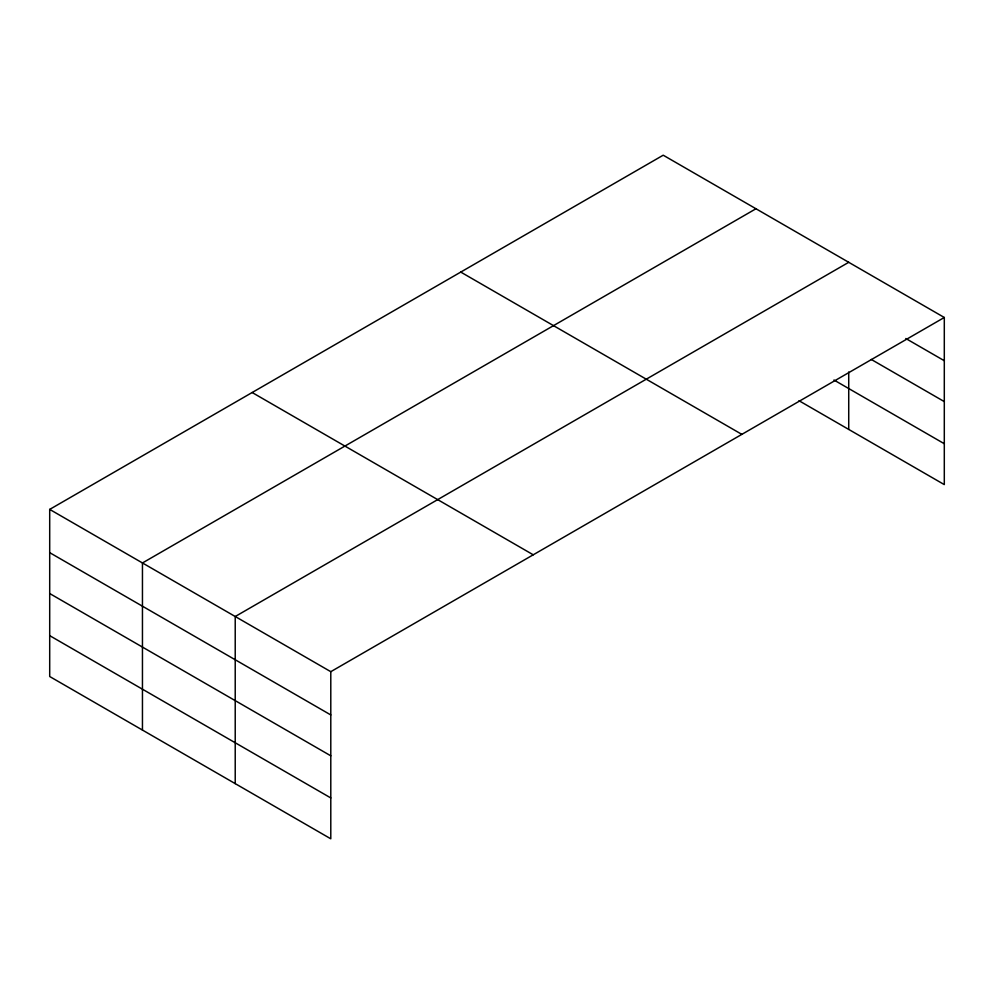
<?xml version="1.0" encoding="UTF-8"?>
<svg xmlns="http://www.w3.org/2000/svg" width="994" height="994" viewBox="0 0 994 994"><rect width="100%" height="100%" fill="white"/><g stroke="black" fill="none" stroke-linecap="round" stroke-linejoin="round"><path stroke-width="1.49" d="M49.7 509.4L330.791 671.683L330.791 838.799L49.7 676.516L49.7 509.4L663.209 155.201L944.3 317.484L944.3 484.6L798.99 400.706M755.974 208.752L142.453 562.964L142.453 730.068M848.727 262.304L235.218 616.516L235.218 783.632M330.791 671.683L944.3 317.484M905.807 338.507L944.3 360.723M871.291 359.455L944.3 401.601M833.941 380.006L944.3 443.722M460.756 272.083L741.835 434.366M252.165 392.518L533.244 554.801M49.7 552.652L330.791 714.934M49.7 593.53L330.791 755.813M49.7 635.651L330.791 797.933M848.727 371.992L848.727 429.42"/></g></svg>
